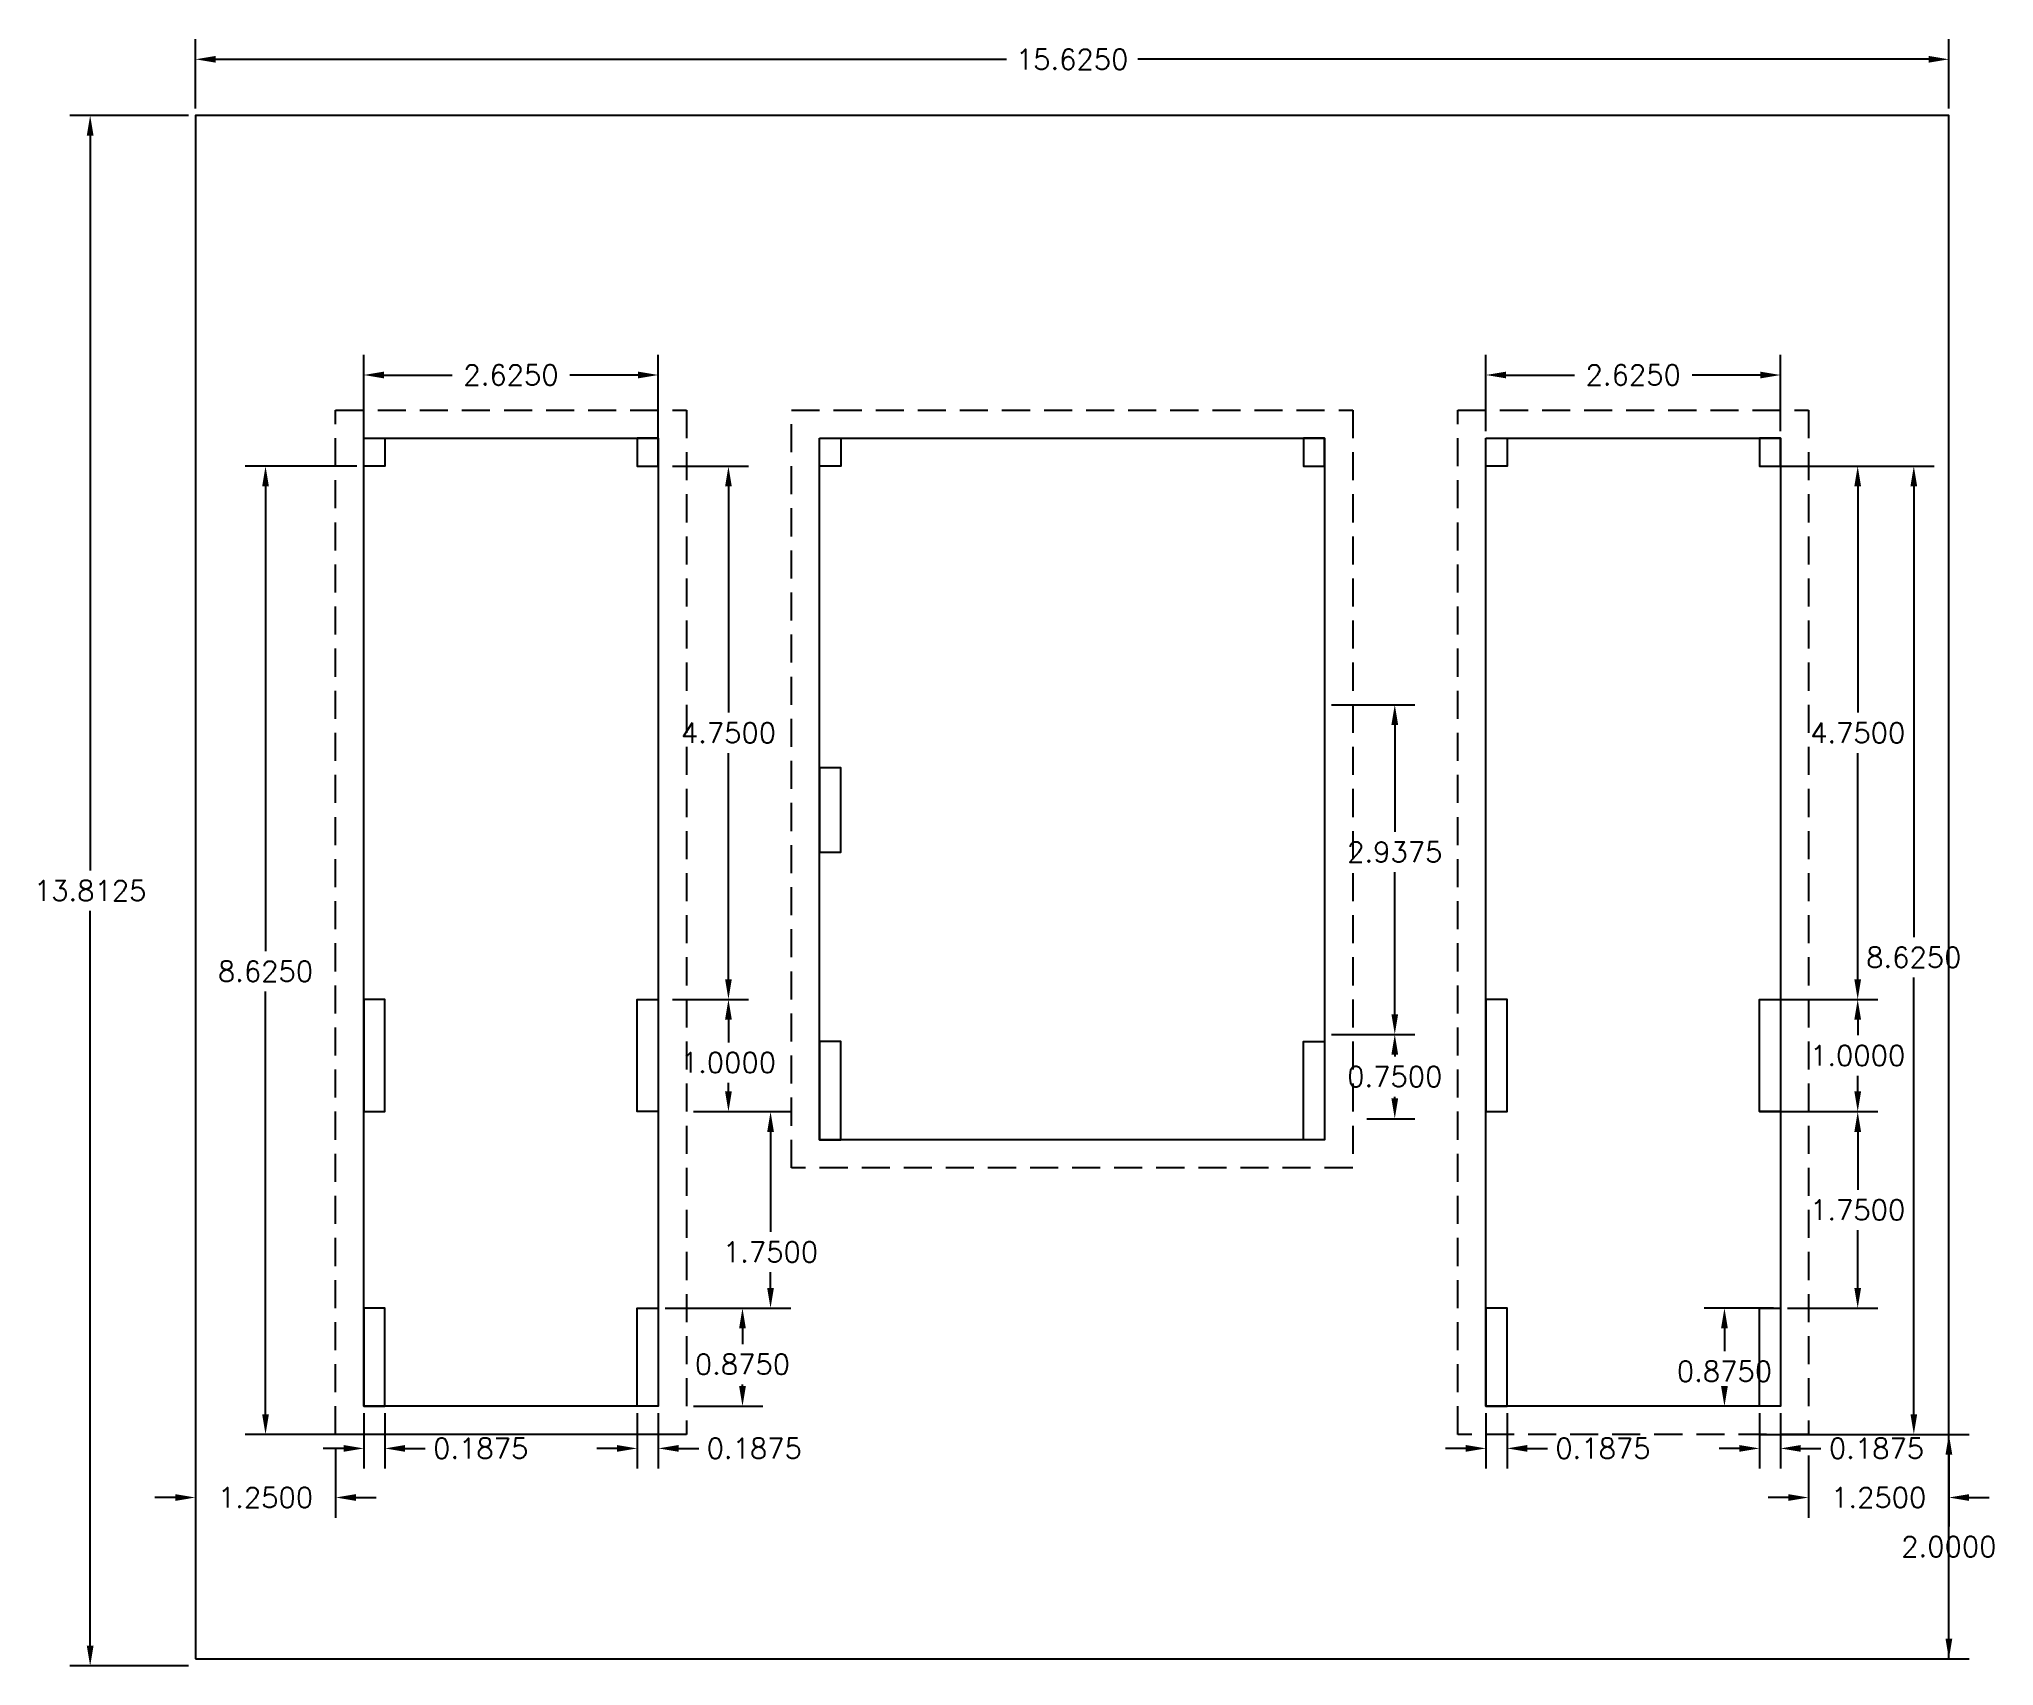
# Model space of a CAD drawing. Extents: x 0.6 to 18, y 1.9 to 16.4.
import ezdxf

# ---------------------------------------------------------------- set-up
doc = ezdxf.new("R2010")
doc.units = 0
doc.header["$MEASUREMENT"] = 0
doc.linetypes.add('DASHED2', pattern=[0.375, 0.25, -0.125])
doc.layers.get('0').update_dxf_attribs({"linetype": 'CONTINUOUS'})
doc.layers.get('DEFPOINTS').update_dxf_attribs({"linetype": 'CONTINUOUS'})
doc.layers.add('DASHED', color=7, linetype='DASHED2')
doc.styles.get("Standard").update_dxf_attribs({"font": 'txt.shx'})
doc.dimstyles.get("Standard").update_dxf_attribs({"dimtxt": 0.18, "dimasz": 0.18, "dimexe": 0.18, "dimexo": 0.0625, "dimgap": 0.09, "dimtad": 0, "dimtih": 1, "dimtoh": 1, "dimdec": 4, "dimzin": 0, "dimtxsty": 'STANDARD', "dimcen": 0.09, "dimazin": 3, "dimtfac": 1, "dimtdec": 4, "dimtofl": 0, "dimtmove": 0, "dimatfit": 3, "dimtolj": 1, "dimtzin": 0})

# ---------------------------------------------------------------- blocks, each defined once
blk = doc.blocks.new('*D14')
at = {"color": 0, "linetype": 'BYBLOCK'}
for p, q in [((3.5, 11.125), (3.5, 13.6175)), ((6.125, 12.875), (6.125, 13.6175)), ((3.68, 13.4375), (4.2875, 13.4375)), ((5.945, 13.4375), (5.3375, 13.4375))]:
    blk.add_line(p, q, dxfattribs=at)
for points in [[(3.5, 13.4375), (3.68, 13.4075), (3.68, 13.4675)], [(6.125, 13.4375), (5.945, 13.4075), (5.945, 13.4675)]]:
    blk.add_solid(points, dxfattribs=at)
at = {"layer": 'DEFPOINTS', "color": 0, "linetype": 'BYBLOCK'}
for p in [(6.125, 12.8125), (3.5, 11.0625)]:
    blk.add_point(p, dxfattribs=at)
at = {"color": 0, "linetype": 'BYBLOCK', "insert": (4.8125, 13.4375), "char_height": 0.18, "attachment_point": 5}
blk.add_mtext('\\A1;2.6250', dxfattribs=at)
blk = doc.blocks.new('*D17')
at = {"color": 0, "linetype": 'BYBLOCK'}
for p, q in [((3.4375, 12.625), (2.445, 12.625)), ((2.625, 12.445), (2.625, 8.305)), ((2.625, 4.18), (2.625, 7.945)), ((6.3125, 4), (2.445, 4))]:
    blk.add_line(p, q, dxfattribs=at)
for points in [[(2.625, 12.625), (2.655, 12.445), (2.595, 12.445)], [(2.625, 4), (2.655, 4.18), (2.595, 4.18)]]:
    blk.add_solid(points, dxfattribs=at)
at = {"layer": 'DEFPOINTS', "color": 0, "linetype": 'BYBLOCK'}
for p in [(3.5, 12.625), (6.375, 4)]:
    blk.add_point(p, dxfattribs=at)
at = {"color": 0, "linetype": 'BYBLOCK', "insert": (2.625, 8.125), "char_height": 0.18, "attachment_point": 5}
blk.add_mtext('\\A1;8.6250', dxfattribs=at)
blk = doc.blocks.new('*D2')
at = {"color": 0, "linetype": 'BYBLOCK'}
for p, q in [((6.4375, 5.125), (7.055, 5.125)), ((6.875, 4.945), (6.875, 4.805)), ((6.875, 4.43), (6.875, 4.445)), ((6.4375, 4.25), (7.055, 4.25))]:
    blk.add_line(p, q, dxfattribs=at)
for points in [[(6.875, 5.125), (6.905, 4.945), (6.845, 4.945)], [(6.875, 4.25), (6.905, 4.43), (6.845, 4.43)]]:
    blk.add_solid(points, dxfattribs=at)
at = {"layer": 'DEFPOINTS', "color": 0, "linetype": 'BYBLOCK'}
for p in [(6.375, 5.125), (6.375, 4.25)]:
    blk.add_point(p, dxfattribs=at)
at = {"color": 0, "linetype": 'BYBLOCK', "insert": (6.875, 4.625), "char_height": 0.18, "attachment_point": 5}
blk.add_mtext('\\A1;0.8750', dxfattribs=at)
blk = doc.blocks.new('*D11')
at = {"color": 0, "linetype": 'BYBLOCK'}
for p, q in [((5.9375, 4.1875), (5.9375, 3.695)), ((6.125, 4.1875), (6.125, 3.695)), ((5.7575, 3.875), (5.5775, 3.875)), ((6.305, 3.875), (6.485, 3.875))]:
    blk.add_line(p, q, dxfattribs=at)
for points in [[(5.9375, 3.875), (5.7575, 3.845), (5.7575, 3.905)], [(6.125, 3.875), (6.305, 3.845), (6.305, 3.905)]]:
    blk.add_solid(points, dxfattribs=at)
at = {"layer": 'DEFPOINTS', "color": 0, "linetype": 'BYBLOCK'}
for p in [(5.9375, 4.25), (6.125, 4.25)]:
    blk.add_point(p, dxfattribs=at)
at = {"color": 0, "linetype": 'BYBLOCK', "insert": (6.98, 3.875), "char_height": 0.18, "attachment_point": 5}
blk.add_mtext('\\A1;0.1875', dxfattribs=at)
blk = doc.blocks.new('*D5')
at = {"color": 0, "linetype": 'BYBLOCK'}
for p, q in [((3.5, 4.1875), (3.5, 3.695)), ((3.6875, 4.1875), (3.6875, 3.695)), ((3.32, 3.875), (3.14, 3.875)), ((3.8675, 3.875), (4.0475, 3.875))]:
    blk.add_line(p, q, dxfattribs=at)
for points in [[(3.5, 3.875), (3.32, 3.845), (3.32, 3.905)], [(3.6875, 3.875), (3.8675, 3.845), (3.8675, 3.905)]]:
    blk.add_solid(points, dxfattribs=at)
at = {"layer": 'DEFPOINTS', "color": 0, "linetype": 'BYBLOCK'}
for p in [(3.5, 4.25), (3.6875, 4.25)]:
    blk.add_point(p, dxfattribs=at)
at = {"color": 0, "linetype": 'BYBLOCK', "insert": (4.5425, 3.875), "char_height": 0.18, "attachment_point": 5}
blk.add_mtext('\\A1;0.1875', dxfattribs=at)
blk = doc.blocks.new('*D18')
at = {"color": 0, "linetype": 'BYBLOCK'}
for p, q in [((6.4375, 6.875), (7.305, 6.875)), ((7.125, 6.695), (7.125, 5.805)), ((7.125, 5.305), (7.125, 5.445)), ((6.1875, 5.125), (7.305, 5.125))]:
    blk.add_line(p, q, dxfattribs=at)
for points in [[(7.125, 6.875), (7.155, 6.695), (7.095, 6.695)], [(7.125, 5.125), (7.155, 5.305), (7.095, 5.305)]]:
    blk.add_solid(points, dxfattribs=at)
at = {"layer": 'DEFPOINTS', "color": 0, "linetype": 'BYBLOCK'}
for p in [(6.375, 6.875), (6.125, 5.125)]:
    blk.add_point(p, dxfattribs=at)
at = {"color": 0, "linetype": 'BYBLOCK', "insert": (7.125, 5.625), "char_height": 0.18, "attachment_point": 5}
blk.add_mtext('\\A1;1.7500', dxfattribs=at)
blk = doc.blocks.new('*D15')
at = {"color": 0, "linetype": 'BYBLOCK'}
for p, q in [((6.4375, 7.875), (6.93, 7.875)), ((6.75, 7.695), (6.75, 7.4925)), ((6.75, 7.055), (6.75, 7.1325)), ((6.4375, 6.875), (6.93, 6.875))]:
    blk.add_line(p, q, dxfattribs=at)
for points in [[(6.75, 7.875), (6.78, 7.695), (6.72, 7.695)], [(6.75, 6.875), (6.78, 7.055), (6.72, 7.055)]]:
    blk.add_solid(points, dxfattribs=at)
at = {"layer": 'DEFPOINTS', "color": 0, "linetype": 'BYBLOCK'}
for p in [(6.375, 7.875), (6.375, 6.875)]:
    blk.add_point(p, dxfattribs=at)
at = {"color": 0, "linetype": 'BYBLOCK', "insert": (6.75, 7.3125), "char_height": 0.18, "attachment_point": 5}
blk.add_mtext('\\A1;1.0000', dxfattribs=at)
blk = doc.blocks.new('*D16')
at = {"color": 0, "linetype": 'BYBLOCK'}
for p, q in [((6.25, 12.625), (6.93, 12.625)), ((6.75, 12.445), (6.75, 10.43)), ((6.75, 8.055), (6.75, 10.07)), ((6.25, 7.875), (6.93, 7.875))]:
    blk.add_line(p, q, dxfattribs=at)
for points in [[(6.75, 12.625), (6.78, 12.445), (6.72, 12.445)], [(6.75, 7.875), (6.78, 8.055), (6.72, 8.055)]]:
    blk.add_solid(points, dxfattribs=at)
at = {"layer": 'DEFPOINTS', "color": 0, "linetype": 'BYBLOCK'}
for p in [(6.1875, 12.625), (6.1875, 7.875)]:
    blk.add_point(p, dxfattribs=at)
at = {"color": 0, "linetype": 'BYBLOCK', "insert": (6.75, 10.25), "char_height": 0.18, "attachment_point": 5}
blk.add_mtext('\\A1;4.7500', dxfattribs=at)
blk = doc.blocks.new('*D7')
at = {"color": 0, "linetype": 'BYBLOCK'}
for p, q in [((13.5, 12.9375), (13.5, 13.6175)), ((16.125, 12.9375), (16.125, 13.6175)), ((13.68, 13.4375), (14.2875, 13.4375)), ((15.945, 13.4375), (15.3375, 13.4375))]:
    blk.add_line(p, q, dxfattribs=at)
for points in [[(13.5, 13.4375), (13.68, 13.4075), (13.68, 13.4675)], [(16.125, 13.4375), (15.945, 13.4075), (15.945, 13.4675)]]:
    blk.add_solid(points, dxfattribs=at)
at = {"layer": 'DEFPOINTS', "color": 0, "linetype": 'BYBLOCK'}
for p in [(13.5, 12.875), (16.125, 12.875)]:
    blk.add_point(p, dxfattribs=at)
at = {"color": 0, "linetype": 'BYBLOCK', "insert": (14.8125, 13.4375), "char_height": 0.18, "attachment_point": 5}
blk.add_mtext('\\A1;2.6250', dxfattribs=at)
blk = doc.blocks.new('*D0')
at = {"color": 0, "linetype": 'BYBLOCK'}
for p, q in [((15.9375, 12.625), (17.4925, 12.625)), ((17.3125, 12.445), (17.3125, 8.43)), ((17.3125, 4.18), (17.3125, 8.07)), ((15.9375, 4), (17.4925, 4))]:
    blk.add_line(p, q, dxfattribs=at)
for points in [[(17.3125, 12.625), (17.3425, 12.445), (17.2825, 12.445)], [(17.3125, 4), (17.3425, 4.18), (17.2825, 4.18)]]:
    blk.add_solid(points, dxfattribs=at)
at = {"layer": 'DEFPOINTS', "color": 0, "linetype": 'BYBLOCK'}
for p in [(15.875, 12.625), (15.875, 4)]:
    blk.add_point(p, dxfattribs=at)
at = {"color": 0, "linetype": 'BYBLOCK', "insert": (17.3125, 8.25), "char_height": 0.18, "attachment_point": 5}
blk.add_mtext('\\A1;8.6250', dxfattribs=at)
blk = doc.blocks.new('*D10')
at = {"color": 0, "linetype": 'BYBLOCK'}
for p, q in [((16.0625, 5.125), (15.445, 5.125)), ((15.625, 4.945), (15.625, 4.7425)), ((15.625, 4.43), (15.625, 4.3825)), ((16.0625, 4.25), (15.445, 4.25))]:
    blk.add_line(p, q, dxfattribs=at)
for points in [[(15.625, 5.125), (15.655, 4.945), (15.595, 4.945)], [(15.625, 4.25), (15.655, 4.43), (15.595, 4.43)]]:
    blk.add_solid(points, dxfattribs=at)
at = {"layer": 'DEFPOINTS', "color": 0, "linetype": 'BYBLOCK'}
for p in [(16.125, 5.125), (16.125, 4.25)]:
    blk.add_point(p, dxfattribs=at)
at = {"color": 0, "linetype": 'BYBLOCK', "insert": (15.625, 4.5625), "char_height": 0.18, "attachment_point": 5}
blk.add_mtext('\\A1;0.8750', dxfattribs=at)
blk = doc.blocks.new('*D9')
at = {"color": 0, "linetype": 'BYBLOCK'}
for p, q in [((15.9375, 4.1875), (15.9375, 3.695)), ((16.125, 4.1875), (16.125, 3.695)), ((15.7575, 3.875), (15.5775, 3.875)), ((16.305, 3.875), (16.485, 3.875))]:
    blk.add_line(p, q, dxfattribs=at)
for points in [[(15.9375, 3.875), (15.7575, 3.845), (15.7575, 3.905)], [(16.125, 3.875), (16.305, 3.845), (16.305, 3.905)]]:
    blk.add_solid(points, dxfattribs=at)
at = {"layer": 'DEFPOINTS', "color": 0, "linetype": 'BYBLOCK'}
for p in [(15.9375, 4.25), (16.125, 4.25)]:
    blk.add_point(p, dxfattribs=at)
at = {"color": 0, "linetype": 'BYBLOCK', "insert": (16.98, 3.875), "char_height": 0.18, "attachment_point": 5}
blk.add_mtext('\\A1;0.1875', dxfattribs=at)
blk = doc.blocks.new('*D6')
at = {"color": 0, "linetype": 'BYBLOCK'}
for p, q in [((13.5, 4.1875), (13.5, 3.695)), ((13.6875, 4.1875), (13.6875, 3.695)), ((13.32, 3.875), (13.14, 3.875)), ((13.8675, 3.875), (14.0475, 3.875))]:
    blk.add_line(p, q, dxfattribs=at)
for points in [[(13.5, 3.875), (13.32, 3.845), (13.32, 3.905)], [(13.6875, 3.875), (13.8675, 3.845), (13.8675, 3.905)]]:
    blk.add_solid(points, dxfattribs=at)
at = {"layer": 'DEFPOINTS', "color": 0, "linetype": 'BYBLOCK'}
for p in [(13.5, 4.25), (13.6875, 4.25)]:
    blk.add_point(p, dxfattribs=at)
at = {"color": 0, "linetype": 'BYBLOCK', "insert": (14.5425, 3.875), "char_height": 0.18, "attachment_point": 5}
blk.add_mtext('\\A1;0.1875', dxfattribs=at)
blk = doc.blocks.new('*D19')
at = {"color": 0, "linetype": 'BYBLOCK'}
for p, q in [((16.1875, 6.875), (16.9925, 6.875)), ((16.8125, 6.695), (16.8125, 6.18)), ((16.8125, 5.305), (16.8125, 5.82)), ((16.1875, 5.125), (16.9925, 5.125))]:
    blk.add_line(p, q, dxfattribs=at)
for points in [[(16.8125, 6.875), (16.8425, 6.695), (16.7825, 6.695)], [(16.8125, 5.125), (16.8425, 5.305), (16.7825, 5.305)]]:
    blk.add_solid(points, dxfattribs=at)
at = {"layer": 'DEFPOINTS', "color": 0, "linetype": 'BYBLOCK'}
for p in [(16.125, 6.875), (16.125, 5.125)]:
    blk.add_point(p, dxfattribs=at)
at = {"color": 0, "linetype": 'BYBLOCK', "insert": (16.8125, 6), "char_height": 0.18, "attachment_point": 5}
blk.add_mtext('\\A1;1.7500', dxfattribs=at)
blk = doc.blocks.new('*D1')
at = {"color": 0, "linetype": 'BYBLOCK'}
for p, q in [((15.9375, 7.875), (16.9925, 7.875)), ((16.8125, 7.695), (16.8125, 7.555)), ((16.8125, 7.055), (16.8125, 7.195)), ((15.9375, 6.875), (16.9925, 6.875))]:
    blk.add_line(p, q, dxfattribs=at)
for points in [[(16.8125, 7.875), (16.8425, 7.695), (16.7825, 7.695)], [(16.8125, 6.875), (16.8425, 7.055), (16.7825, 7.055)]]:
    blk.add_solid(points, dxfattribs=at)
at = {"layer": 'DEFPOINTS', "color": 0, "linetype": 'BYBLOCK'}
for p in [(15.875, 7.875), (15.875, 6.875)]:
    blk.add_point(p, dxfattribs=at)
at = {"color": 0, "linetype": 'BYBLOCK', "insert": (16.8125, 7.375), "char_height": 0.18, "attachment_point": 5}
blk.add_mtext('\\A1;1.0000', dxfattribs=at)
blk = doc.blocks.new('*D20')
at = {"color": 0, "linetype": 'BYBLOCK'}
for p, q in [((16.1875, 12.625), (16.9925, 12.625)), ((16.8125, 12.445), (16.8125, 10.43)), ((16.8125, 8.055), (16.8125, 10.07)), ((16.1875, 7.875), (16.9925, 7.875))]:
    blk.add_line(p, q, dxfattribs=at)
for points in [[(16.8125, 12.625), (16.8425, 12.445), (16.7825, 12.445)], [(16.8125, 7.875), (16.8425, 8.055), (16.7825, 8.055)]]:
    blk.add_solid(points, dxfattribs=at)
at = {"layer": 'DEFPOINTS', "color": 0, "linetype": 'BYBLOCK'}
for p in [(16.125, 12.625), (16.125, 7.875)]:
    blk.add_point(p, dxfattribs=at)
at = {"color": 0, "linetype": 'BYBLOCK', "insert": (16.8125, 10.25), "char_height": 0.18, "attachment_point": 5}
blk.add_mtext('\\A1;4.7500', dxfattribs=at)
blk = doc.blocks.new('*D3')
at = {"color": 0, "linetype": 'BYBLOCK'}
for p, q in [((2, 3.9375), (2, 3.2575)), ((3.25, 3.875), (3.25, 3.2575)), ((1.82, 3.4375), (1.64, 3.4375)), ((3.43, 3.4375), (3.61, 3.4375))]:
    blk.add_line(p, q, dxfattribs=at)
for points in [[(2, 3.4375), (1.82, 3.4075), (1.82, 3.4675)], [(3.25, 3.4375), (3.43, 3.4075), (3.43, 3.4675)]]:
    blk.add_solid(points, dxfattribs=at)
at = {"layer": 'DEFPOINTS', "color": 0, "linetype": 'BYBLOCK'}
for p in [(2, 4), (3.25, 3.9375)]:
    blk.add_point(p, dxfattribs=at)
at = {"color": 0, "linetype": 'BYBLOCK', "insert": (2.625, 3.4375), "char_height": 0.18, "attachment_point": 5}
blk.add_mtext('\\A1;1.2500', dxfattribs=at)
blk = doc.blocks.new('*D4')
at = {"color": 0, "linetype": 'BYBLOCK'}
for p, q in [((16.375, 3.8125), (16.375, 3.2575)), ((17.625, 3.625), (17.625, 3.2575)), ((16.195, 3.4375), (16.015, 3.4375)), ((17.805, 3.4375), (17.985, 3.4375))]:
    blk.add_line(p, q, dxfattribs=at)
for points in [[(16.375, 3.4375), (16.195, 3.4675), (16.195, 3.4075)], [(17.625, 3.4375), (17.805, 3.4675), (17.805, 3.4075)]]:
    blk.add_solid(points, dxfattribs=at)
at = {"layer": 'DEFPOINTS', "color": 0, "linetype": 'BYBLOCK'}
for p in [(16.375, 3.875), (17.625, 3.6875)]:
    blk.add_point(p, dxfattribs=at)
at = {"color": 0, "linetype": 'BYBLOCK', "insert": (17, 3.4375), "char_height": 0.18, "attachment_point": 5}
blk.add_mtext('\\A1;1.2500', dxfattribs=at)
blk = doc.blocks.new('*D8')
at = {"color": 0, "linetype": 'BYBLOCK'}
for p, q in [((15.9375, 4), (17.805, 4)), ((17.625, 3.82), (17.625, 3.18)), ((17.625, 2.18), (17.625, 2.82)), ((15.9375, 2), (17.805, 2))]:
    blk.add_line(p, q, dxfattribs=at)
for points in [[(17.625, 4), (17.655, 3.82), (17.595, 3.82)], [(17.625, 2), (17.655, 2.18), (17.595, 2.18)]]:
    blk.add_solid(points, dxfattribs=at)
at = {"layer": 'DEFPOINTS', "color": 0, "linetype": 'BYBLOCK'}
for p in [(15.875, 4), (15.875, 2)]:
    blk.add_point(p, dxfattribs=at)
at = {"color": 0, "linetype": 'BYBLOCK', "insert": (17.625, 3), "char_height": 0.18, "attachment_point": 5}
blk.add_mtext('\\A1;2.0000', dxfattribs=at)
blk = doc.blocks.new('*D12')
at = {"color": 0, "linetype": 'BYBLOCK'}
for p, q in [((12.125, 10.5), (12.8675, 10.5)), ((12.6875, 10.32), (12.6875, 9.3675)), ((12.6875, 7.7425), (12.6875, 9.0075)), ((12.125, 7.5625), (12.8675, 7.5625))]:
    blk.add_line(p, q, dxfattribs=at)
for points in [[(12.6875, 10.5), (12.6575, 10.32), (12.7175, 10.32)], [(12.6875, 7.5625), (12.6575, 7.7425), (12.7175, 7.7425)]]:
    blk.add_solid(points, dxfattribs=at)
at = {"layer": 'DEFPOINTS', "color": 0, "linetype": 'BYBLOCK'}
for p in [(12.0625, 10.5), (12.0625, 7.5625)]:
    blk.add_point(p, dxfattribs=at)
at = {"color": 0, "linetype": 'BYBLOCK', "insert": (12.6875, 9.1875), "char_height": 0.18, "attachment_point": 5}
blk.add_mtext('\\A1;2.9375', dxfattribs=at)
blk = doc.blocks.new('*D13')
at = {"color": 0, "linetype": 'BYBLOCK'}
for p, q in [((12.125, 7.5625), (12.8675, 7.5625)), ((12.6875, 7.3825), (12.6875, 7.3675)), ((12.6875, 6.9925), (12.6875, 7.0075)), ((12.4375, 6.8125), (12.8675, 6.8125))]:
    blk.add_line(p, q, dxfattribs=at)
for points in [[(12.6875, 7.5625), (12.7175, 7.3825), (12.6575, 7.3825)], [(12.6875, 6.8125), (12.7175, 6.9925), (12.6575, 6.9925)]]:
    blk.add_solid(points, dxfattribs=at)
at = {"layer": 'DEFPOINTS', "color": 0, "linetype": 'BYBLOCK'}
for p in [(12.0625, 7.5625), (12.375, 6.8125)]:
    blk.add_point(p, dxfattribs=at)
at = {"color": 0, "linetype": 'BYBLOCK', "insert": (12.6875, 7.1875), "char_height": 0.18, "attachment_point": 5}
blk.add_mtext('\\A1;0.7500', dxfattribs=at)
blk = doc.blocks.new('*D21')
at = {"color": 0, "linetype": 'BYBLOCK'}
for p, q in [((1.9375, 15.75), (0.8825, 15.75)), ((1.0625, 15.57), (1.0625, 9.02375)), ((1.0625, 2.1175), (1.0625, 8.66375)), ((1.9375, 1.9375), (0.8825, 1.9375))]:
    blk.add_line(p, q, dxfattribs=at)
for points in [[(1.0625, 15.75), (1.0925, 15.57), (1.0325, 15.57)], [(1.0625, 1.9375), (1.0925, 2.1175), (1.0325, 2.1175)]]:
    blk.add_solid(points, dxfattribs=at)
at = {"layer": 'DEFPOINTS', "color": 0, "linetype": 'BYBLOCK'}
for p in [(2, 15.75), (2, 1.9375)]:
    blk.add_point(p, dxfattribs=at)
at = {"color": 0, "linetype": 'BYBLOCK', "insert": (1.0625, 8.84375), "char_height": 0.18, "attachment_point": 5}
blk.add_mtext('\\A1;13.8125', dxfattribs=at)
blk = doc.blocks.new('*D22')
at = {"color": 0, "linetype": 'BYBLOCK'}
for p, q in [((2, 15.8125), (2, 16.43)), ((17.625, 15.8125), (17.625, 16.43)), ((2.18, 16.25), (9.2275, 16.25)), ((17.445, 16.25), (10.3975, 16.25))]:
    blk.add_line(p, q, dxfattribs=at)
for points in [[(2, 16.25), (2.18, 16.22), (2.18, 16.28)], [(17.625, 16.25), (17.445, 16.22), (17.445, 16.28)]]:
    blk.add_solid(points, dxfattribs=at)
at = {"layer": 'DEFPOINTS', "color": 0, "linetype": 'BYBLOCK'}
for p in [(2, 15.75), (17.625, 15.75)]:
    blk.add_point(p, dxfattribs=at)
at = {"color": 0, "linetype": 'BYBLOCK', "insert": (9.8125, 16.25), "char_height": 0.18, "attachment_point": 5}
blk.add_mtext('\\A1;15.6250', dxfattribs=at)

msp = doc.modelspace()

# ---------------------------------------------------------------- linework, layer by layer
for points in [[(2, 2), (17.626, 2), (17.626, 15.75), (2, 15.75)], [(3.5, 12.875), (6.125, 12.875), (6.125, 4.25), (3.5, 4.25)], [(13.5, 12.875), (16.125, 12.875), (16.125, 4.25), (13.5, 4.25)]]:
    msp.add_lwpolyline(points, close=True)
at = {"linetype": 'CONTINUOUS'}
for points in [[(3.5, 12.875), (3.6875, 12.875), (3.6875, 12.625), (3.5, 12.625)], [(6.125, 12.875), (5.9375, 12.875), (5.9375, 12.625), (6.125, 12.625)], [(7.5625, 12.875), (12.0625, 12.875), (12.0625, 6.625), (7.5625, 6.625)], [(7.5625, 12.875), (7.75, 12.875), (7.75, 12.625), (7.5625, 12.625)], [(12.0625, 12.875), (11.875, 12.875), (11.875, 12.625), (12.0625, 12.625)], [(13.5, 12.875), (13.6875, 12.875), (13.6875, 12.625), (13.5, 12.625)], [(16.125, 12.875), (15.9375, 12.875), (15.9375, 12.625), (16.125, 12.625)], [(7.5625, 9.1875), (7.75, 9.1875), (7.75, 9.9375), (7.5625, 9.9375)], [(7.5625, 9.1875), (7.75, 9.1875), (7.75, 9.9375), (7.5625, 9.9375)], [(3.5, 6.875), (3.6875, 6.875), (3.6875, 7.875), (3.5, 7.875)], [(6.125, 6.875), (5.9375, 6.875), (5.9375, 7.875), (6.125, 7.875)], [(13.5, 6.875), (13.6875, 6.875), (13.6875, 7.875), (13.5, 7.875)], [(16.125, 6.875), (15.9375, 6.875), (15.9375, 7.875), (16.125, 7.875)], [(7.5625, 6.625), (7.75, 6.625), (7.75, 7.5), (7.5625, 7.5)], [(12.0625, 6.625), (11.875, 6.625), (11.875, 7.5), (12.0625, 7.5)], [(3.5, 4.25), (3.6875, 4.25), (3.6875, 5.125), (3.5, 5.125)], [(6.125, 4.25), (5.9375, 4.25), (5.9375, 5.125), (6.125, 5.125)], [(13.5, 4.25), (13.6875, 4.25), (13.6875, 5.125), (13.5, 5.125)], [(16.125, 4.25), (15.9375, 4.25), (15.9375, 5.125), (16.125, 5.125)]]:
    msp.add_lwpolyline(points, close=True, dxfattribs=at)
at = {"layer": 'DASHED'}
for points in [[(3.25, 13.125), (6.375, 13.125), (6.375, 4), (3.25, 4)], [(13.25, 13.125), (16.375, 13.125), (16.375, 4), (13.25, 4)]]:
    msp.add_lwpolyline(points, close=True, dxfattribs=at)
at = {"layer": 'DASHED', "linetype": 'DASHED2'}
msp.add_lwpolyline([(7.3125, 13.125), (12.3125, 13.125), (12.3125, 6.375), (7.3125, 6.375)], close=True, dxfattribs=at)

# ---------------------------------------------------------------- dimensions: what is measured, and where the dimension line sits
at = {"linetype": 'CONTINUOUS'}
for base, p1, p2, picture, middle in [((17.625, 16.25), (2, 15.75), (17.625, 15.75), '*D22', (9.8125, 16.25)), ((6.125, 13.4375), (3.5, 11.0625), (6.125, 12.8125), '*D14', (4.8125, 13.4375)), ((16.125, 13.4375), (13.5, 12.875), (16.125, 12.875), '*D7', (14.8125, 13.4375)), ((3.6875, 3.875), (3.5, 4.25), (3.6875, 4.25), '*D5', (4.5425, 3.875)), ((6.125, 3.875), (5.9375, 4.25), (6.125, 4.25), '*D11', (6.98, 3.875)), ((13.6875, 3.875), (13.5, 4.25), (13.6875, 4.25), '*D6', (14.5425, 3.875)), ((16.125, 3.875), (15.9375, 4.25), (16.125, 4.25), '*D9', (16.98, 3.875)), ((3.25, 3.4375), (2, 4), (3.25, 3.9375), '*D3', (2.625, 3.4375)), ((16.375, 3.4375), (17.625, 3.6875), (16.375, 3.875), '*D4', (17, 3.4375))]:
    dim = msp.add_linear_dim(base=base, p1=p1, p2=p2, dimstyle='STANDARD', dxfattribs=at)
    dim.commit()
    dim.dimension.update_dxf_attribs({"geometry": picture, "text_midpoint": middle})
for base, p1, p2, angle, picture, middle in [((1.0625, 15.75), (2, 1.9375), (2, 15.75), 90, '*D21', (1.0625, 8.84375)), ((16.8125, 12.625), (16.125, 7.875), (16.125, 12.625), 270, '*D20', (16.8125, 10.25)), ((16.8125, 7.875), (15.875, 6.875), (15.875, 7.875), 270, '*D1', (16.8125, 7.375)), ((16.8125, 6.875), (16.125, 5.125), (16.125, 6.875), 270, '*D19', (16.8125, 6))]:
    dim = msp.add_linear_dim(base=base, p1=p1, p2=p2, angle=angle, dimstyle='STANDARD', dxfattribs=at)
    dim.commit()
    dim.dimension.update_dxf_attribs({"geometry": picture, "text_midpoint": middle})
for base, p1, p2, angle, picture, middle in [((2.625, 12.625), (6.375, 4), (3.5, 12.625), 90, '*D17', (2.625, 8.125)), ((6.75, 12.625), (6.1875, 7.875), (6.1875, 12.625), 270, '*D16', (6.75, 10.25)), ((17.3125, 12.625), (15.875, 4), (15.875, 12.625), 90, '*D0', (17.3125, 8.25)), ((12.6875, 7.5625), (12.0625, 10.5), (12.0625, 7.5625), 270, '*D12', (12.6875, 9.1875)), ((6.75, 7.875), (6.375, 6.875), (6.375, 7.875), 270, '*D15', (6.75, 7.3125)), ((12.6875, 7.5625), (12.375, 6.8125), (12.0625, 7.5625), 270, '*D13', (12.6875, 7.1875)), ((7.125, 6.875), (6.125, 5.125), (6.375, 6.875), 270, '*D18', (7.125, 5.625)), ((6.875, 5.125), (6.375, 4.25), (6.375, 5.125), 270, '*D2', (6.875, 4.625)), ((15.625, 5.125), (16.125, 4.25), (16.125, 5.125), 270, '*D10', (15.625, 4.5625)), ((17.625, 4), (15.875, 2), (15.875, 4), 90, '*D8', (17.625, 3))]:
    dim = msp.add_linear_dim(base=base, p1=p1, p2=p2, angle=angle, dimstyle='STANDARD', dxfattribs=at)
    dim.commit()
    dim.dimension.update_dxf_attribs({"geometry": picture, "text_midpoint": middle, "dimtype": 160})

doc.saveas('drawing.dxf')
